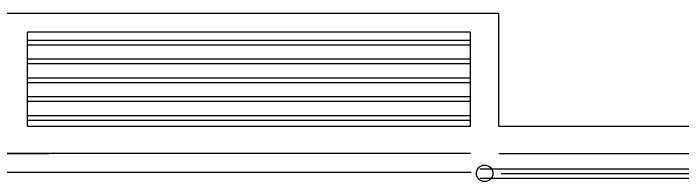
# Model space of a CAD drawing. Extents: x 11182 to 734459, y -1391328 to 152085.
# Drawn here: x 285740 to 292841, y -645249 to -643461 of the extents above; entities that cross this region are included whole.
import ezdxf

# ---------------------------------------------------------------- set-up
doc = ezdxf.new("R2010")
doc.units = 0
doc.header["$LTSCALE"] = 500
doc.header["$MEASUREMENT"] = 0
doc.layers.add('1_Wall_Exist', color=251, linetype='CONTINUOUS')

msp = doc.modelspace()

# ---------------------------------------------------------------- linework, layer by layer
at = {"layer": '1_Wall_Exist'}
for p, q in [((290889.8, -643461.2), (281631.2, -643461.3)), ((290889.8, -644661.3), (290889.8, -643461.2)), ((290589.8, -643661.3), (285889.8, -643661.4)), ((285889.8, -644661.3), (285889.8, -643661.4)), ((290589.8, -644661.3), (290589.8, -643661.3)), ((290589.8, -643748.3), (285889.8, -643748.4)), ((290589.8, -643798.3), (285889.8, -643798.4)), ((290589.8, -643948.3), (285889.8, -643948.4)), ((290589.8, -643998.3), (285889.8, -643998.4)), ((290589.8, -644148.3), (285889.8, -644148.4)), ((290589.8, -644198.3), (285889.8, -644198.4)), ((290589.8, -644348.3), (285889.8, -644348.4)), ((290589.8, -644398.3), (285889.8, -644398.4)), ((290589.8, -644548.3), (285889.8, -644548.4)), ((290589.8, -644598.3), (285889.8, -644598.4)), ((285889.8, -644661.3), (290589.8, -644661.3)), ((290889.8, -644661.3), (297373.3, -644661.3)), ((290589.8, -644951.2), (280879.1, -644951.2)), ((285364.8, -644951.2), (286114.8, -644951.2)), ((290889.8, -644951.2), (297040.2, -644951.2)), ((290689.9, -645111.3), (297040.2, -645111.3)), ((290595.7, -645151.2), (280723.7, -645151.2)), ((290915.8, -645161.3), (297010.3, -645161.3)), ((290689.9, -645211.3), (296981.6, -645211.3))]:
    msp.add_line(p, q, dxfattribs=at)
msp.add_circle((290739.8, -645161.3), 87.5, dxfattribs=at)

doc.saveas('drawing.dxf')
